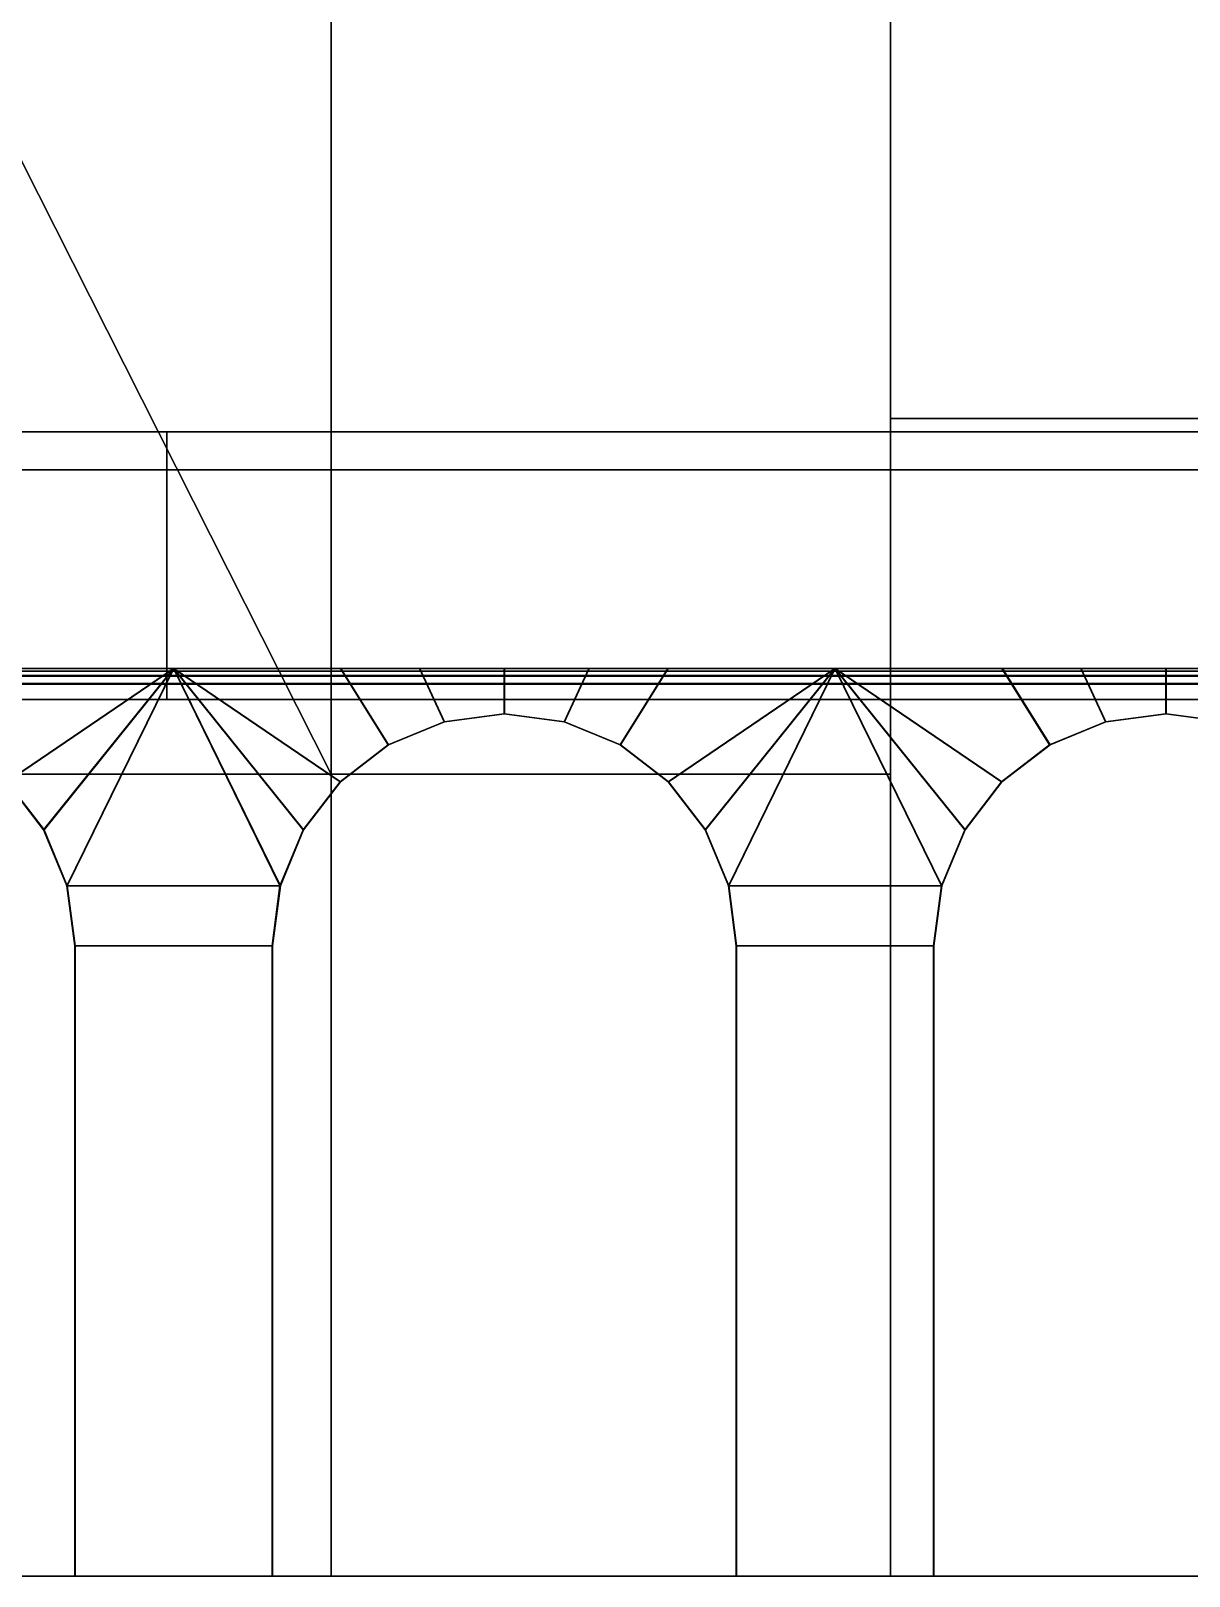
# Model space of a CAD drawing. Header units: metres. Extents: x -14.1 to 14.1, y -13.2 to 13.2.
# Drawn here: x 4.34 to 9.24, y -13.21 to -6.68 of the extents above; entities that cross this region are included whole.
import ezdxf

# ---------------------------------------------------------------- set-up
doc = ezdxf.new("R2010")
doc.units = ezdxf.units.M

msp = doc.modelspace()

# ---------------------------------------------------------------- linework, layer by layer
at = {"layer": 'archroof', "color": 8}
for points in [[(-2.58892, -9.3896, -16.1619), (4.91763, -9.38958, -16.1619), (4.91763, -8.37861, -18.0319), (-2.58892, -8.37861, -18.0319)], [(-2.58892, -8.37861, -18.0319), (4.91763, -8.37861, -18.0319), (4.91763, -9.38958, -19.9018), (-2.58892, -9.38961, -19.9018)], [(4.91763, -9.38958, -16.1619), (10.2843, -9.38956, -16.1619), (12.1543, -8.37856, -18.0319), (4.91763, -8.37861, -18.0319)], [(4.91763, -8.37861, -18.0319), (12.1543, -8.37856, -18.0319), (14.0242, -9.38956, -19.9018), (4.91763, -9.38958, -19.9018)], [(-2.58892, -9.41039, -16.1731), (4.91763, -9.41037, -16.1731), (4.91763, -9.38958, -16.1619), (-2.58892, -9.3896, -16.1619)], [(-2.58892, -9.38961, -19.9018), (4.91763, -9.38958, -19.9018), (4.91763, -9.41038, -19.8905), (-2.58892, -9.4104, -19.8905)], [(10.2843, -9.38956, -16.1619), (4.91763, -9.38958, -16.1619), (4.91763, -9.41037, -16.1731), (10.2956, -9.41036, -16.1731)], [(4.91763, -9.41038, -19.8905), (4.91763, -9.38958, -19.9018), (14.0242, -9.38956, -19.9018), (14.013, -9.41036, -19.8906)], [(-2.58892, -9.40829, -16.1771), (4.91763, -9.40827, -16.1771), (4.91763, -9.41037, -16.1731), (-2.58892, -9.41039, -16.1731)], [(-2.58892, -9.4104, -19.8905), (4.91763, -9.41038, -19.8905), (4.91763, -9.40828, -19.8866), (-2.58892, -9.4083, -19.8866)], [(4.91763, -9.40827, -16.1771), (10.2995, -9.40825, -16.1771), (10.2956, -9.41036, -16.1731), (4.91763, -9.41037, -16.1731)], [(4.91763, -9.41038, -19.8905), (14.013, -9.41036, -19.8906), (14.0091, -9.40825, -19.8866), (4.91763, -9.40828, -19.8866)]]:
    msp.add_3dface(points, dxfattribs=at)
at = {"layer": 'archwall', "color": 33}
for points in [[(7.97574, -13.2146, 17.553), (14.0705, -13.2146, 17.553), (14.0705, -8.32261, 17.553), (7.97574, -8.32261, 17.553)], [(7.97574, -8.32261, 17.553), (14.0705, -8.32261, 17.553), (14.0705, -8.32261, 17.1251), (7.97574, -8.32261, 17.1251)], [(7.97574, -13.2146, 17.1251), (7.97574, -13.2146, 17.553), (7.97574, -8.32261, 17.553), (7.97574, -8.32261, 17.1251)], [(7.97574, -8.32261, 17.1251), (14.0705, -8.32261, 17.1251), (14.0705, -13.2146, 17.1251), (7.97574, -13.2146, 17.1251)], [(4.03809, -9.70174, -19.6369), (4.23953, -9.37908, -19.6369), (4.9454, -9.37907, -19.6369), (4.24123, -9.8576, -19.6369)], [(4.24123, -9.8576, -19.2122), (4.9454, -9.37907, -19.2122), (4.23953, -9.37908, -19.2122), (4.03809, -9.70174, -19.2122)], [(4.03961, -9.70174, -16.84), (4.24105, -9.37908, -16.84), (4.94697, -9.37908, -16.84), (4.2427, -9.8576, -16.84)], [(4.2427, -9.8576, -16.4153), (4.94697, -9.37908, -16.4153), (4.24105, -9.37908, -16.4153), (4.03961, -9.70174, -16.4153)], [(4.9454, -9.37907, -19.6369), (4.23953, -9.37908, -19.6369), (4.23953, -9.37908, -19.2122), (4.9454, -9.37907, -19.2122)], [(4.94697, -9.37908, -16.84), (4.24105, -9.37908, -16.84), (4.24105, -9.37908, -16.4153), (4.94697, -9.37908, -16.4153)], [(4.24123, -9.8576, -19.6369), (4.9454, -9.37907, -19.6369), (4.39705, -10.0607, -19.6369)], [(4.39705, -10.0607, -19.2122), (4.9454, -9.37907, -19.2122), (4.24123, -9.8576, -19.2122)], [(4.2427, -9.8576, -16.84), (4.94697, -9.37908, -16.84), (4.39857, -10.0607, -16.84)], [(4.39857, -10.0607, -16.4153), (4.94697, -9.37908, -16.4153), (4.2427, -9.8576, -16.4153)], [(4.49503, -10.2973, -19.2122), (4.9454, -9.37907, -19.2122), (4.39705, -10.0607, -19.2122)], [(4.39705, -10.0607, -19.6369), (4.9454, -9.37907, -19.6369), (4.49503, -10.2973, -19.6369)], [(4.39857, -10.0607, -16.84), (4.94697, -9.37908, -16.84), (4.49655, -10.2973, -16.84)], [(4.49655, -10.2973, -16.4153), (4.94697, -9.37908, -16.4153), (4.39857, -10.0607, -16.4153)], [(4.49503, -10.2973, -19.6369), (4.9454, -9.37907, -19.6369), (5.39577, -10.2973, -19.6369)], [(5.39577, -10.2973, -19.2122), (4.9454, -9.37907, -19.2122), (4.49503, -10.2973, -19.2122)], [(4.49655, -10.2973, -16.84), (4.94697, -9.37908, -16.84), (5.39733, -10.2973, -16.84)], [(5.39733, -10.2973, -16.4153), (4.94697, -9.37908, -16.4153), (4.49655, -10.2973, -16.4153)], [(5.64957, -9.8576, -19.6369), (4.9454, -9.37907, -19.6369), (5.65127, -9.37908, -19.6369), (5.85271, -9.70174, -19.6369)], [(5.49376, -10.0607, -19.6369), (4.9454, -9.37907, -19.6369), (5.64957, -9.8576, -19.6369)], [(5.39577, -10.2973, -19.6369), (4.9454, -9.37907, -19.6369), (5.49376, -10.0607, -19.6369)], [(5.49376, -10.0607, -19.2122), (4.9454, -9.37907, -19.2122), (5.39577, -10.2973, -19.2122)], [(5.64957, -9.8576, -19.2122), (4.9454, -9.37907, -19.2122), (5.49376, -10.0607, -19.2122)], [(5.85271, -9.70174, -19.2122), (5.65127, -9.37908, -19.2122), (4.9454, -9.37907, -19.2122), (5.64957, -9.8576, -19.2122)], [(4.9454, -9.37907, -19.2122), (5.65127, -9.37908, -19.2122), (5.65127, -9.37908, -19.6369), (4.9454, -9.37907, -19.6369)], [(5.49532, -10.0607, -16.4153), (4.94697, -9.37908, -16.4153), (5.39733, -10.2973, -16.4153)], [(5.65119, -9.8576, -16.4153), (4.94697, -9.37908, -16.4153), (5.49532, -10.0607, -16.4153)], [(5.85427, -9.70174, -16.4153), (5.65284, -9.37908, -16.4153), (4.94697, -9.37908, -16.4153), (5.65119, -9.8576, -16.4153)], [(5.65284, -9.37908, -16.4153), (5.65284, -9.37908, -16.84), (4.94697, -9.37908, -16.84), (4.94697, -9.37908, -16.4153)], [(5.65119, -9.8576, -16.84), (4.94697, -9.37908, -16.84), (5.65284, -9.37908, -16.84), (5.85427, -9.70174, -16.84)], [(5.49532, -10.0607, -16.84), (4.94697, -9.37908, -16.84), (5.65119, -9.8576, -16.84)], [(5.39733, -10.2973, -16.84), (4.94697, -9.37908, -16.84), (5.49532, -10.0607, -16.84)], [(5.85271, -9.70174, -19.6369), (5.65127, -9.37908, -19.6369), (5.985, -9.37908, -19.6369), (6.08925, -9.60376, -19.6369)], [(5.985, -9.37908, -19.2122), (5.985, -9.37908, -19.6369), (5.65127, -9.37908, -19.6369), (5.65127, -9.37908, -19.2122)], [(6.08925, -9.60376, -19.2122), (5.985, -9.37908, -19.2122), (5.65127, -9.37908, -19.2122), (5.85271, -9.70174, -19.2122)], [(5.98657, -9.37908, -16.4153), (5.98657, -9.37908, -16.84), (5.65284, -9.37908, -16.84), (5.65284, -9.37908, -16.4153)], [(6.09082, -9.60376, -16.4153), (5.98657, -9.37908, -16.4153), (5.65284, -9.37908, -16.4153), (5.85427, -9.70174, -16.4153)], [(5.85427, -9.70174, -16.84), (5.65284, -9.37908, -16.84), (5.98657, -9.37908, -16.84), (6.09082, -9.60376, -16.84)], [(6.08925, -9.60376, -19.6369), (5.985, -9.37908, -19.6369), (6.3431, -9.37908, -19.6369), (6.3431, -9.57034, -19.6369)], [(6.3431, -9.57034, -19.2122), (6.3431, -9.37908, -19.2122), (5.985, -9.37908, -19.2122), (6.08925, -9.60376, -19.2122)], [(6.3431, -9.37908, -19.2122), (6.3431, -9.37908, -19.6369), (5.985, -9.37908, -19.6369), (5.985, -9.37908, -19.2122)], [(6.34467, -9.57034, -16.4153), (6.34467, -9.37908, -16.4153), (5.98657, -9.37908, -16.4153), (6.09082, -9.60376, -16.4153)], [(6.34467, -9.37908, -16.4153), (6.34467, -9.37908, -16.84), (5.98657, -9.37908, -16.84), (5.98657, -9.37908, -16.4153)], [(6.09082, -9.60376, -16.84), (5.98657, -9.37908, -16.84), (6.34467, -9.37908, -16.84), (6.34467, -9.57034, -16.84)], [(6.3431, -9.57034, -19.6369), (6.3431, -9.37908, -19.6369), (6.7012, -9.37908, -19.6369), (6.59695, -9.60376, -19.6369)], [(6.7012, -9.37908, -19.2122), (6.7012, -9.37908, -19.6369), (6.3431, -9.37908, -19.6369), (6.3431, -9.37908, -19.2122)], [(6.59695, -9.60376, -19.2122), (6.7012, -9.37908, -19.2122), (6.3431, -9.37908, -19.2122), (6.3431, -9.57034, -19.2122)], [(6.70277, -9.37908, -16.4153), (6.70277, -9.37908, -16.84), (6.34467, -9.37908, -16.84), (6.34467, -9.37908, -16.4153)], [(6.59852, -9.60376, -16.4153), (6.70277, -9.37908, -16.4153), (6.34467, -9.37908, -16.4153), (6.34467, -9.57034, -16.4153)], [(6.34467, -9.57034, -16.84), (6.34467, -9.37908, -16.84), (6.70277, -9.37908, -16.84), (6.59852, -9.60376, -16.84)], [(6.59695, -9.60376, -19.6369), (6.7012, -9.37908, -19.6369), (7.03493, -9.37908, -19.6369), (6.8335, -9.70174, -19.6369)], [(6.8335, -9.70174, -19.2122), (7.03493, -9.37908, -19.2122), (6.7012, -9.37908, -19.2122), (6.59695, -9.60376, -19.2122)], [(6.83506, -9.70174, -16.4153), (7.0365, -9.37908, -16.4153), (6.70277, -9.37908, -16.4153), (6.59852, -9.60376, -16.4153)], [(6.59852, -9.60376, -16.84), (6.70277, -9.37908, -16.84), (7.0365, -9.37908, -16.84), (6.83506, -9.70174, -16.84)], [(7.03493, -9.37908, -19.2122), (7.03493, -9.37908, -19.6369), (6.7012, -9.37908, -19.6369), (6.7012, -9.37908, -19.2122)], [(7.0365, -9.37908, -16.4153), (7.0365, -9.37908, -16.84), (6.70277, -9.37908, -16.84), (6.70277, -9.37908, -16.4153)], [(7.03659, -9.8576, -19.2122), (7.74085, -9.37908, -19.2122), (7.03493, -9.37908, -19.2122), (6.8335, -9.70174, -19.2122)], [(6.8335, -9.70174, -19.6369), (7.03493, -9.37908, -19.6369), (7.74085, -9.37908, -19.6369), (7.03659, -9.8576, -19.6369)], [(7.0382, -9.8576, -16.4153), (7.74237, -9.37907, -16.4153), (7.0365, -9.37908, -16.4153), (6.83506, -9.70174, -16.4153)], [(6.83506, -9.70174, -16.84), (7.0365, -9.37908, -16.84), (7.74237, -9.37907, -16.84), (7.0382, -9.8576, -16.84)], [(7.74085, -9.37908, -19.6369), (7.03493, -9.37908, -19.6369), (7.03493, -9.37908, -19.2122), (7.74085, -9.37908, -19.2122)], [(7.74237, -9.37907, -16.84), (7.0365, -9.37908, -16.84), (7.0365, -9.37908, -16.4153), (7.74237, -9.37907, -16.4153)], [(7.19245, -10.0607, -19.2122), (7.74085, -9.37908, -19.2122), (7.03659, -9.8576, -19.2122)], [(7.03659, -9.8576, -19.6369), (7.74085, -9.37908, -19.6369), (7.19245, -10.0607, -19.6369)], [(7.19401, -10.0607, -16.4153), (7.74237, -9.37907, -16.4153), (7.0382, -9.8576, -16.4153)], [(7.0382, -9.8576, -16.84), (7.74237, -9.37907, -16.84), (7.19401, -10.0607, -16.84)], [(7.29044, -10.2973, -19.2122), (7.74085, -9.37908, -19.2122), (7.19245, -10.0607, -19.2122)], [(7.19245, -10.0607, -19.6369), (7.74085, -9.37908, -19.6369), (7.29044, -10.2973, -19.6369)], [(7.292, -10.2973, -16.4153), (7.74237, -9.37907, -16.4153), (7.19401, -10.0607, -16.4153)], [(7.19401, -10.0607, -16.84), (7.74237, -9.37907, -16.84), (7.292, -10.2973, -16.84)], [(7.29044, -10.2973, -19.6369), (7.74085, -9.37908, -19.6369), (8.19122, -10.2973, -19.6369)], [(8.19122, -10.2973, -19.2122), (7.74085, -9.37908, -19.2122), (7.29044, -10.2973, -19.2122)], [(8.19278, -10.2973, -16.4153), (7.74237, -9.37907, -16.4153), (7.292, -10.2973, -16.4153)], [(7.292, -10.2973, -16.84), (7.74237, -9.37907, -16.84), (8.19278, -10.2973, -16.84)], [(8.44507, -9.8576, -19.6369), (7.74085, -9.37908, -19.6369), (8.44672, -9.37908, -19.6369), (8.64816, -9.70174, -19.6369)], [(8.28921, -10.0607, -19.6369), (7.74085, -9.37908, -19.6369), (8.44507, -9.8576, -19.6369)], [(8.19122, -10.2973, -19.6369), (7.74085, -9.37908, -19.6369), (8.28921, -10.0607, -19.6369)], [(8.28921, -10.0607, -19.2122), (7.74085, -9.37908, -19.2122), (8.19122, -10.2973, -19.2122)], [(8.44507, -9.8576, -19.2122), (7.74085, -9.37908, -19.2122), (8.28921, -10.0607, -19.2122)], [(8.64816, -9.70174, -19.2122), (8.44672, -9.37908, -19.2122), (7.74085, -9.37908, -19.2122), (8.44507, -9.8576, -19.2122)], [(8.44672, -9.37908, -19.2122), (8.44672, -9.37908, -19.6369), (7.74085, -9.37908, -19.6369), (7.74085, -9.37908, -19.2122)], [(8.19278, -10.2973, -16.84), (7.74237, -9.37907, -16.84), (8.29077, -10.0607, -16.84)], [(8.29077, -10.0607, -16.84), (7.74237, -9.37907, -16.84), (8.44659, -9.8576, -16.84)], [(8.44659, -9.8576, -16.84), (7.74237, -9.37907, -16.84), (8.44829, -9.37908, -16.84), (8.64972, -9.70174, -16.84)], [(7.74237, -9.37907, -16.4153), (8.44829, -9.37908, -16.4153), (8.44829, -9.37908, -16.84), (7.74237, -9.37907, -16.84)], [(8.64972, -9.70174, -16.4153), (8.44829, -9.37908, -16.4153), (7.74237, -9.37907, -16.4153), (8.44659, -9.8576, -16.4153)], [(8.44659, -9.8576, -16.4153), (7.74237, -9.37907, -16.4153), (8.29077, -10.0607, -16.4153)], [(8.29077, -10.0607, -16.4153), (7.74237, -9.37907, -16.4153), (8.19278, -10.2973, -16.4153)], [(8.64816, -9.70174, -19.6369), (8.44672, -9.37908, -19.6369), (8.78045, -9.37908, -19.6369), (8.8847, -9.60376, -19.6369)], [(8.78045, -9.37908, -19.2122), (8.78045, -9.37908, -19.6369), (8.44672, -9.37908, -19.6369), (8.44672, -9.37908, -19.2122)], [(8.8847, -9.60376, -19.2122), (8.78045, -9.37908, -19.2122), (8.44672, -9.37908, -19.2122), (8.64816, -9.70174, -19.2122)], [(8.64972, -9.70174, -16.84), (8.44829, -9.37908, -16.84), (8.78202, -9.37908, -16.84), (8.88626, -9.60376, -16.84)], [(8.88626, -9.60376, -16.4153), (8.78202, -9.37908, -16.4153), (8.44829, -9.37908, -16.4153), (8.64972, -9.70174, -16.4153)], [(8.78202, -9.37908, -16.4153), (8.78202, -9.37908, -16.84), (8.44829, -9.37908, -16.84), (8.44829, -9.37908, -16.4153)], [(8.8847, -9.60376, -19.6369), (8.78045, -9.37908, -19.6369), (9.13855, -9.37908, -19.6369), (9.13855, -9.57034, -19.6369)], [(9.13855, -9.57034, -19.2122), (9.13855, -9.37908, -19.2122), (8.78045, -9.37908, -19.2122), (8.8847, -9.60376, -19.2122)], [(9.13855, -9.37908, -19.2122), (9.13855, -9.37908, -19.6369), (8.78045, -9.37908, -19.6369), (8.78045, -9.37908, -19.2122)], [(8.88626, -9.60376, -16.84), (8.78202, -9.37908, -16.84), (9.14012, -9.37908, -16.84), (9.14012, -9.57034, -16.84)], [(9.14012, -9.37908, -16.4153), (9.14012, -9.37908, -16.84), (8.78202, -9.37908, -16.84), (8.78202, -9.37908, -16.4153)], [(9.14012, -9.57034, -16.4153), (9.14012, -9.37908, -16.4153), (8.78202, -9.37908, -16.4153), (8.88626, -9.60376, -16.4153)], [(9.13855, -9.57034, -19.6369), (9.13855, -9.37908, -19.6369), (9.49666, -9.37908, -19.6369), (9.3924, -9.60376, -19.6369)], [(9.49666, -9.37908, -19.2122), (9.49666, -9.37908, -19.6369), (9.13855, -9.37908, -19.6369), (9.13855, -9.37908, -19.2122)], [(9.3924, -9.60376, -19.2122), (9.49666, -9.37908, -19.2122), (9.13855, -9.37908, -19.2122), (9.13855, -9.57034, -19.2122)], [(9.14012, -9.57034, -16.84), (9.14012, -9.37908, -16.84), (9.49822, -9.37908, -16.84), (9.39397, -9.60376, -16.84)], [(9.39397, -9.60376, -16.4153), (9.49822, -9.37908, -16.4153), (9.14012, -9.37908, -16.4153), (9.14012, -9.57034, -16.4153)], [(9.49822, -9.37908, -16.4153), (9.49822, -9.37908, -16.84), (9.14012, -9.37908, -16.84), (9.14012, -9.37908, -16.4153)], [(4.52844, -10.5511, -19.6369), (4.49503, -10.2973, -19.6369), (5.39577, -10.2973, -19.6369), (5.36236, -10.5511, -19.6369)], [(4.49503, -10.2973, -19.2122), (4.52844, -10.5511, -19.2122), (5.36236, -10.5511, -19.2122), (5.39577, -10.2973, -19.2122)], [(4.52996, -10.5511, -16.84), (4.49655, -10.2973, -16.84), (5.39733, -10.2973, -16.84), (5.36392, -10.5511, -16.84)], [(4.49655, -10.2973, -16.4153), (4.52996, -10.5511, -16.4153), (5.36392, -10.5511, -16.4153), (5.39733, -10.2973, -16.4153)], [(7.32385, -10.5511, -19.6369), (7.29044, -10.2973, -19.6369), (8.19122, -10.2973, -19.6369), (8.15781, -10.5511, -19.6369)], [(7.29044, -10.2973, -19.2122), (7.32385, -10.5511, -19.2122), (8.15781, -10.5511, -19.2122), (8.19122, -10.2973, -19.2122)], [(7.292, -10.2973, -16.4153), (7.32541, -10.5511, -16.4153), (8.15937, -10.5511, -16.4153), (8.19278, -10.2973, -16.4153)], [(7.32541, -10.5511, -16.84), (7.292, -10.2973, -16.84), (8.19278, -10.2973, -16.84), (8.15937, -10.5511, -16.84)], [(4.52844, -10.5511, -19.6369), (5.36236, -10.5511, -19.6369), (5.36236, -13.2146, -19.6369), (4.52844, -13.2146, -19.6369)], [(4.52844, -10.5511, -19.2122), (4.52844, -13.2146, -19.2122), (5.36236, -13.2146, -19.2122), (5.36236, -10.5511, -19.2122)], [(5.36392, -10.5511, -16.84), (5.36392, -13.2146, -16.84), (4.52996, -13.2146, -16.84), (4.52996, -10.5511, -16.84)], [(5.36392, -10.5511, -16.4153), (4.52996, -10.5511, -16.4153), (4.52996, -13.2146, -16.4153), (5.36392, -13.2146, -16.4153)], [(8.15781, -10.5511, -19.6369), (8.15781, -13.2146, -19.6369), (7.32385, -13.2146, -19.6369), (7.32385, -10.5511, -19.6369)], [(8.15781, -10.5511, -19.2122), (7.32385, -10.5511, -19.2122), (7.32385, -13.2146, -19.2122), (8.15781, -13.2146, -19.2122)], [(7.32541, -10.5511, -16.4153), (7.32541, -13.2146, -16.4153), (8.15937, -13.2146, -16.4153), (8.15937, -10.5511, -16.4153)], [(8.15937, -13.2146, -16.84), (7.32541, -13.2146, -16.84), (7.32541, -10.5511, -16.84), (8.15937, -10.5511, -16.84)], [(4.52844, -13.2146, -19.6369), (5.36236, -13.2146, -19.6369), (5.36236, -13.2146, -19.2122), (4.52844, -13.2146, -19.2122)], [(5.36392, -13.2146, -16.4153), (4.52996, -13.2146, -16.4153), (4.52996, -13.2146, -16.84), (5.36392, -13.2146, -16.84)], [(8.15781, -13.2146, -19.2122), (7.32385, -13.2146, -19.2122), (7.32385, -13.2146, -19.6369), (8.15781, -13.2146, -19.6369)], [(8.15937, -13.2146, -16.4153), (7.32541, -13.2146, -16.4153), (7.32541, -13.2146, -16.84), (8.15937, -13.2146, -16.84)], [(7.97574, -13.2146, 17.1251), (14.0705, -13.2146, 17.1251), (14.0705, -13.2146, 17.553), (7.97574, -13.2146, 17.553)]]:
    msp.add_3dface(points, dxfattribs=at)
at = {"layer": 'archwll2', "color": 28}
for points in [[(6.08925, -9.60376, -19.6369), (6.3431, -9.57034, -19.6369), (6.3431, -9.57034, -19.2122), (6.08925, -9.60376, -19.2122)], [(6.34467, -9.57034, -16.4153), (6.09082, -9.60376, -16.4153), (6.09082, -9.60376, -16.84), (6.34467, -9.57034, -16.84)], [(6.3431, -9.57034, -19.6369), (6.59695, -9.60376, -19.6369), (6.59695, -9.60376, -19.2122), (6.3431, -9.57034, -19.2122)], [(6.59852, -9.60376, -16.4153), (6.34467, -9.57034, -16.4153), (6.34467, -9.57034, -16.84), (6.59852, -9.60376, -16.84)], [(9.13855, -9.57034, -19.2122), (8.8847, -9.60376, -19.2122), (8.8847, -9.60376, -19.6369), (9.13855, -9.57034, -19.6369)], [(8.88626, -9.60376, -16.84), (9.14012, -9.57034, -16.84), (9.14012, -9.57034, -16.4153), (8.88626, -9.60376, -16.4153)], [(9.3924, -9.60376, -19.2122), (9.13855, -9.57034, -19.2122), (9.13855, -9.57034, -19.6369), (9.3924, -9.60376, -19.6369)], [(9.14012, -9.57034, -16.84), (9.39397, -9.60376, -16.84), (9.39397, -9.60376, -16.4153), (9.14012, -9.57034, -16.4153)], [(5.85271, -9.70174, -19.6369), (6.08925, -9.60376, -19.6369), (6.08925, -9.60376, -19.2122), (5.85271, -9.70174, -19.2122)], [(6.09082, -9.60376, -16.4153), (5.85427, -9.70174, -16.4153), (5.85427, -9.70174, -16.84), (6.09082, -9.60376, -16.84)], [(6.59695, -9.60376, -19.6369), (6.8335, -9.70174, -19.6369), (6.8335, -9.70174, -19.2122), (6.59695, -9.60376, -19.2122)], [(6.83506, -9.70174, -16.4153), (6.59852, -9.60376, -16.4153), (6.59852, -9.60376, -16.84), (6.83506, -9.70174, -16.84)], [(8.8847, -9.60376, -19.2122), (8.64816, -9.70174, -19.2122), (8.64816, -9.70174, -19.6369), (8.8847, -9.60376, -19.6369)], [(8.64972, -9.70174, -16.84), (8.88626, -9.60376, -16.84), (8.88626, -9.60376, -16.4153), (8.64972, -9.70174, -16.4153)], [(5.64957, -9.8576, -19.6369), (5.85271, -9.70174, -19.6369), (5.85271, -9.70174, -19.2122), (5.64957, -9.8576, -19.2122)], [(5.85427, -9.70174, -16.4153), (5.65119, -9.8576, -16.4153), (5.65119, -9.8576, -16.84), (5.85427, -9.70174, -16.84)], [(6.8335, -9.70174, -19.6369), (7.03659, -9.8576, -19.6369), (7.03659, -9.8576, -19.2122), (6.8335, -9.70174, -19.2122)], [(7.0382, -9.8576, -16.4153), (6.83506, -9.70174, -16.4153), (6.83506, -9.70174, -16.84), (7.0382, -9.8576, -16.84)], [(8.64816, -9.70174, -19.2122), (8.44507, -9.8576, -19.2122), (8.44507, -9.8576, -19.6369), (8.64816, -9.70174, -19.6369)], [(8.44659, -9.8576, -16.84), (8.64972, -9.70174, -16.84), (8.64972, -9.70174, -16.4153), (8.44659, -9.8576, -16.4153)], [(4.39705, -10.0607, -19.2122), (4.24123, -9.8576, -19.2122), (4.24123, -9.8576, -19.6369), (4.39705, -10.0607, -19.6369)], [(4.2427, -9.8576, -16.84), (4.39857, -10.0607, -16.84), (4.39857, -10.0607, -16.4153), (4.2427, -9.8576, -16.4153)], [(5.49376, -10.0607, -19.6369), (5.64957, -9.8576, -19.6369), (5.64957, -9.8576, -19.2122), (5.49376, -10.0607, -19.2122)], [(5.65119, -9.8576, -16.4153), (5.49532, -10.0607, -16.4153), (5.49532, -10.0607, -16.84), (5.65119, -9.8576, -16.84)], [(7.03659, -9.8576, -19.6369), (7.19245, -10.0607, -19.6369), (7.19245, -10.0607, -19.2122), (7.03659, -9.8576, -19.2122)], [(7.19401, -10.0607, -16.4153), (7.0382, -9.8576, -16.4153), (7.0382, -9.8576, -16.84), (7.19401, -10.0607, -16.84)], [(8.44507, -9.8576, -19.2122), (8.28921, -10.0607, -19.2122), (8.28921, -10.0607, -19.6369), (8.44507, -9.8576, -19.6369)], [(8.29077, -10.0607, -16.84), (8.44659, -9.8576, -16.84), (8.44659, -9.8576, -16.4153), (8.29077, -10.0607, -16.4153)], [(4.49503, -10.2973, -19.2122), (4.39705, -10.0607, -19.2122), (4.39705, -10.0607, -19.6369), (4.49503, -10.2973, -19.6369)], [(4.39857, -10.0607, -16.84), (4.49655, -10.2973, -16.84), (4.49655, -10.2973, -16.4153), (4.39857, -10.0607, -16.4153)], [(5.39577, -10.2973, -19.6369), (5.49376, -10.0607, -19.6369), (5.49376, -10.0607, -19.2122), (5.39577, -10.2973, -19.2122)], [(5.49532, -10.0607, -16.4153), (5.39733, -10.2973, -16.4153), (5.39733, -10.2973, -16.84), (5.49532, -10.0607, -16.84)], [(7.19245, -10.0607, -19.6369), (7.29044, -10.2973, -19.6369), (7.29044, -10.2973, -19.2122), (7.19245, -10.0607, -19.2122)], [(7.292, -10.2973, -16.4153), (7.19401, -10.0607, -16.4153), (7.19401, -10.0607, -16.84), (7.292, -10.2973, -16.84)], [(8.28921, -10.0607, -19.2122), (8.19122, -10.2973, -19.2122), (8.19122, -10.2973, -19.6369), (8.28921, -10.0607, -19.6369)], [(8.19278, -10.2973, -16.84), (8.29077, -10.0607, -16.84), (8.29077, -10.0607, -16.4153), (8.19278, -10.2973, -16.4153)], [(4.52844, -10.5511, -19.2122), (4.49503, -10.2973, -19.2122), (4.49503, -10.2973, -19.6369), (4.52844, -10.5511, -19.6369)], [(4.49655, -10.2973, -16.84), (4.52996, -10.5511, -16.84), (4.52996, -10.5511, -16.4153), (4.49655, -10.2973, -16.4153)], [(5.36236, -10.5511, -19.6369), (5.39577, -10.2973, -19.6369), (5.39577, -10.2973, -19.2122), (5.36236, -10.5511, -19.2122)], [(5.39733, -10.2973, -16.4153), (5.36392, -10.5511, -16.4153), (5.36392, -10.5511, -16.84), (5.39733, -10.2973, -16.84)], [(7.29044, -10.2973, -19.6369), (7.32385, -10.5511, -19.6369), (7.32385, -10.5511, -19.2122), (7.29044, -10.2973, -19.2122)], [(7.32541, -10.5511, -16.4153), (7.292, -10.2973, -16.4153), (7.292, -10.2973, -16.84), (7.32541, -10.5511, -16.84)], [(8.19122, -10.2973, -19.2122), (8.15781, -10.5511, -19.2122), (8.15781, -10.5511, -19.6369), (8.19122, -10.2973, -19.6369)], [(8.15937, -10.5511, -16.84), (8.19278, -10.2973, -16.84), (8.19278, -10.2973, -16.4153), (8.15937, -10.5511, -16.4153)], [(4.52844, -13.2146, -19.6369), (4.52844, -13.2146, -19.2122), (4.52844, -10.5511, -19.2122), (4.52844, -10.5511, -19.6369)], [(4.52996, -13.2146, -16.4153), (4.52996, -10.5511, -16.4153), (4.52996, -10.5511, -16.84), (4.52996, -13.2146, -16.84)], [(5.36236, -10.5511, -19.6369), (5.36236, -10.5511, -19.2122), (5.36236, -13.2146, -19.2122), (5.36236, -13.2146, -19.6369)], [(5.36392, -13.2146, -16.84), (5.36392, -10.5511, -16.84), (5.36392, -10.5511, -16.4153), (5.36392, -13.2146, -16.4153)], [(7.32385, -13.2146, -19.2122), (7.32385, -10.5511, -19.2122), (7.32385, -10.5511, -19.6369), (7.32385, -13.2146, -19.6369)], [(7.32541, -13.2146, -16.84), (7.32541, -13.2146, -16.4153), (7.32541, -10.5511, -16.4153), (7.32541, -10.5511, -16.84)], [(8.15781, -13.2146, -19.6369), (8.15781, -10.5511, -19.6369), (8.15781, -10.5511, -19.2122), (8.15781, -13.2146, -19.2122)], [(8.15937, -10.5511, -16.84), (8.15937, -10.5511, -16.4153), (8.15937, -13.2146, -16.4153), (8.15937, -13.2146, -16.84)]]:
    msp.add_3dface(points, dxfattribs=at)
at = {"layer": 'artrim', "color": 13}
for points in [[(-2.58892, -8.53885, -18.0319), (4.91763, -8.53885, -18.0319), (4.91763, -9.5093, -16.2368), (-2.58892, -9.50933, -16.2368)], [(-2.58892, -9.50933, -19.8269), (4.91763, -9.50931, -19.8269), (4.91763, -8.53885, -18.0319), (-2.58892, -8.53885, -18.0319)], [(12.1543, -8.53881, -18.0319), (10.3592, -9.50928, -16.2368), (4.91763, -9.5093, -16.2368), (4.91763, -8.53885, -18.0319)], [(4.91763, -8.53885, -18.0319), (4.91763, -9.50931, -19.8269), (13.9493, -9.50928, -19.8269), (12.1543, -8.53881, -18.0319)], [(-2.58892, -9.44452, -16.1967), (4.91763, -9.4445, -16.1967), (4.91763, -9.40827, -16.1771), (-2.58892, -9.40829, -16.1771)], [(-2.58892, -9.4083, -19.8866), (4.91763, -9.40828, -19.8866), (4.91763, -9.44451, -19.867), (-2.58892, -9.44453, -19.867)], [(-2.58892, -9.44242, -16.2006), (4.91763, -9.4424, -16.2006), (4.91763, -9.4445, -16.1967), (-2.58892, -9.44452, -16.1967)], [(-2.58892, -9.50933, -16.2368), (4.91763, -9.5093, -16.2368), (4.91763, -9.4424, -16.2006), (-2.58892, -9.44242, -16.2006)], [(-2.58892, -9.44243, -19.8631), (4.91763, -9.4424, -19.8631), (4.91763, -9.50931, -19.8269), (-2.58892, -9.50933, -19.8269)], [(-2.58892, -9.44453, -19.867), (4.91763, -9.44451, -19.867), (4.91763, -9.4424, -19.8631), (-2.58892, -9.44243, -19.8631)], [(10.2995, -9.40825, -16.1771), (4.91763, -9.40827, -16.1771), (4.91763, -9.4445, -16.1967), (10.3191, -9.44448, -16.1967)], [(4.91763, -9.44451, -19.867), (4.91763, -9.40828, -19.8866), (14.0091, -9.40825, -19.8866), (13.9895, -9.44448, -19.867)], [(10.3191, -9.44448, -16.1967), (4.91763, -9.4445, -16.1967), (4.91763, -9.4424, -16.2006), (10.3231, -9.44238, -16.2006)], [(4.91763, -9.5093, -16.2368), (10.3592, -9.50928, -16.2368), (10.3231, -9.44238, -16.2006), (4.91763, -9.4424, -16.2006)], [(4.91763, -9.4424, -19.8631), (13.9855, -9.44238, -19.8631), (13.9493, -9.50928, -19.8269), (4.91763, -9.50931, -19.8269)], [(4.91763, -9.4424, -19.8631), (4.91763, -9.44451, -19.867), (13.9895, -9.44448, -19.867), (13.9855, -9.44238, -19.8631)]]:
    msp.add_3dface(points, dxfattribs=at)
at = {"layer": 'facade', "color": 30}
for points in [[(4.08219, -6.7974, 16.6459), (4.08219, -4.56538, 16.6459), (5.61183, -4.31735, 16.6459), (5.61183, -9.82494, 16.6459)], [(5.61183, -9.82494, 18.1308), (5.61183, -4.31735, 18.1308), (4.08219, -4.56538, 18.1308), (4.08219, -6.7974, 18.1308)], [(5.61183, -9.82494, 18.1308), (7.97574, -9.82494, 18.1308), (7.97574, -4.31735, 18.1308), (5.61183, -4.31735, 18.1308)], [(5.61183, -4.31735, 16.6459), (7.97574, -4.31735, 16.6459), (7.97574, -9.82494, 16.6459), (5.61183, -9.82494, 16.6459)], [(7.97574, -4.31735, 18.1308), (7.97574, -9.82494, 18.1308), (7.97574, -9.82494, 16.6459), (7.97574, -4.31735, 16.6459)], [(5.61183, -9.82494, 16.6459), (2.49008, -9.82494, 16.6459), (2.46606, -9.53267, 16.6459), (4.08219, -6.7974, 16.6459)], [(4.08219, -6.7974, 18.1308), (2.46606, -9.53267, 18.1308), (2.49008, -9.82494, 18.1308), (5.61183, -9.82494, 18.1308)], [(5.61183, -9.82494, 16.6459), (5.61183, -13.2146, 16.6459), (2.49008, -13.2146, 16.6459), (2.49008, -9.82494, 16.6459)], [(2.49008, -9.82494, 18.1308), (2.49008, -13.2146, 18.1308), (5.61183, -13.2146, 18.1308), (5.61183, -9.82494, 18.1308)], [(5.61183, -9.82494, 18.1308), (5.61183, -13.2146, 18.1308), (7.97574, -13.2146, 18.1308), (7.97574, -9.82494, 18.1308)], [(7.97574, -9.82494, 16.6459), (7.97574, -13.2146, 16.6459), (5.61183, -13.2146, 16.6459), (5.61183, -9.82494, 16.6459)], [(7.97574, -9.82494, 18.1308), (7.97574, -13.2146, 18.1308), (7.97574, -13.2146, 16.6459), (7.97574, -9.82494, 16.6459)], [(2.49008, -13.2146, 16.6459), (5.61183, -13.2146, 16.6459), (5.61183, -13.2146, 18.1308), (2.49008, -13.2146, 18.1308)], [(5.61183, -13.2146, 16.6459), (7.97574, -13.2146, 16.6459), (7.97574, -13.2146, 18.1308), (5.61183, -13.2146, 18.1308)]]:
    msp.add_3dface(points, dxfattribs=at)

doc.saveas('drawing.dxf')
